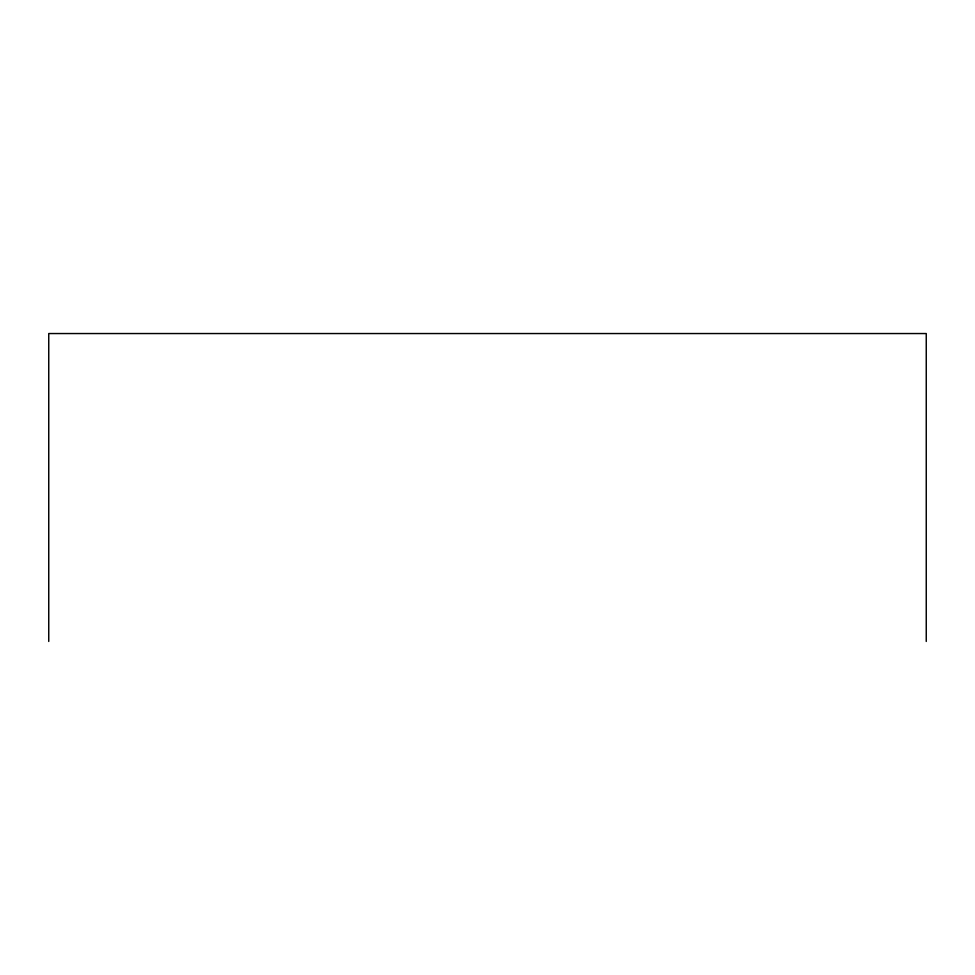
<?xml version="1.0" encoding="UTF-8"?>
<svg xmlns="http://www.w3.org/2000/svg" width="975" height="975" viewBox="0 0 975 975"><rect width="100%" height="100%" fill="white"/><g stroke="black" fill="none" stroke-linecap="round" stroke-linejoin="round"><path stroke-width="1.46" d="M926.25 641.453L926.25 333.548L48.75 333.548L48.75 641.453"/></g></svg>
